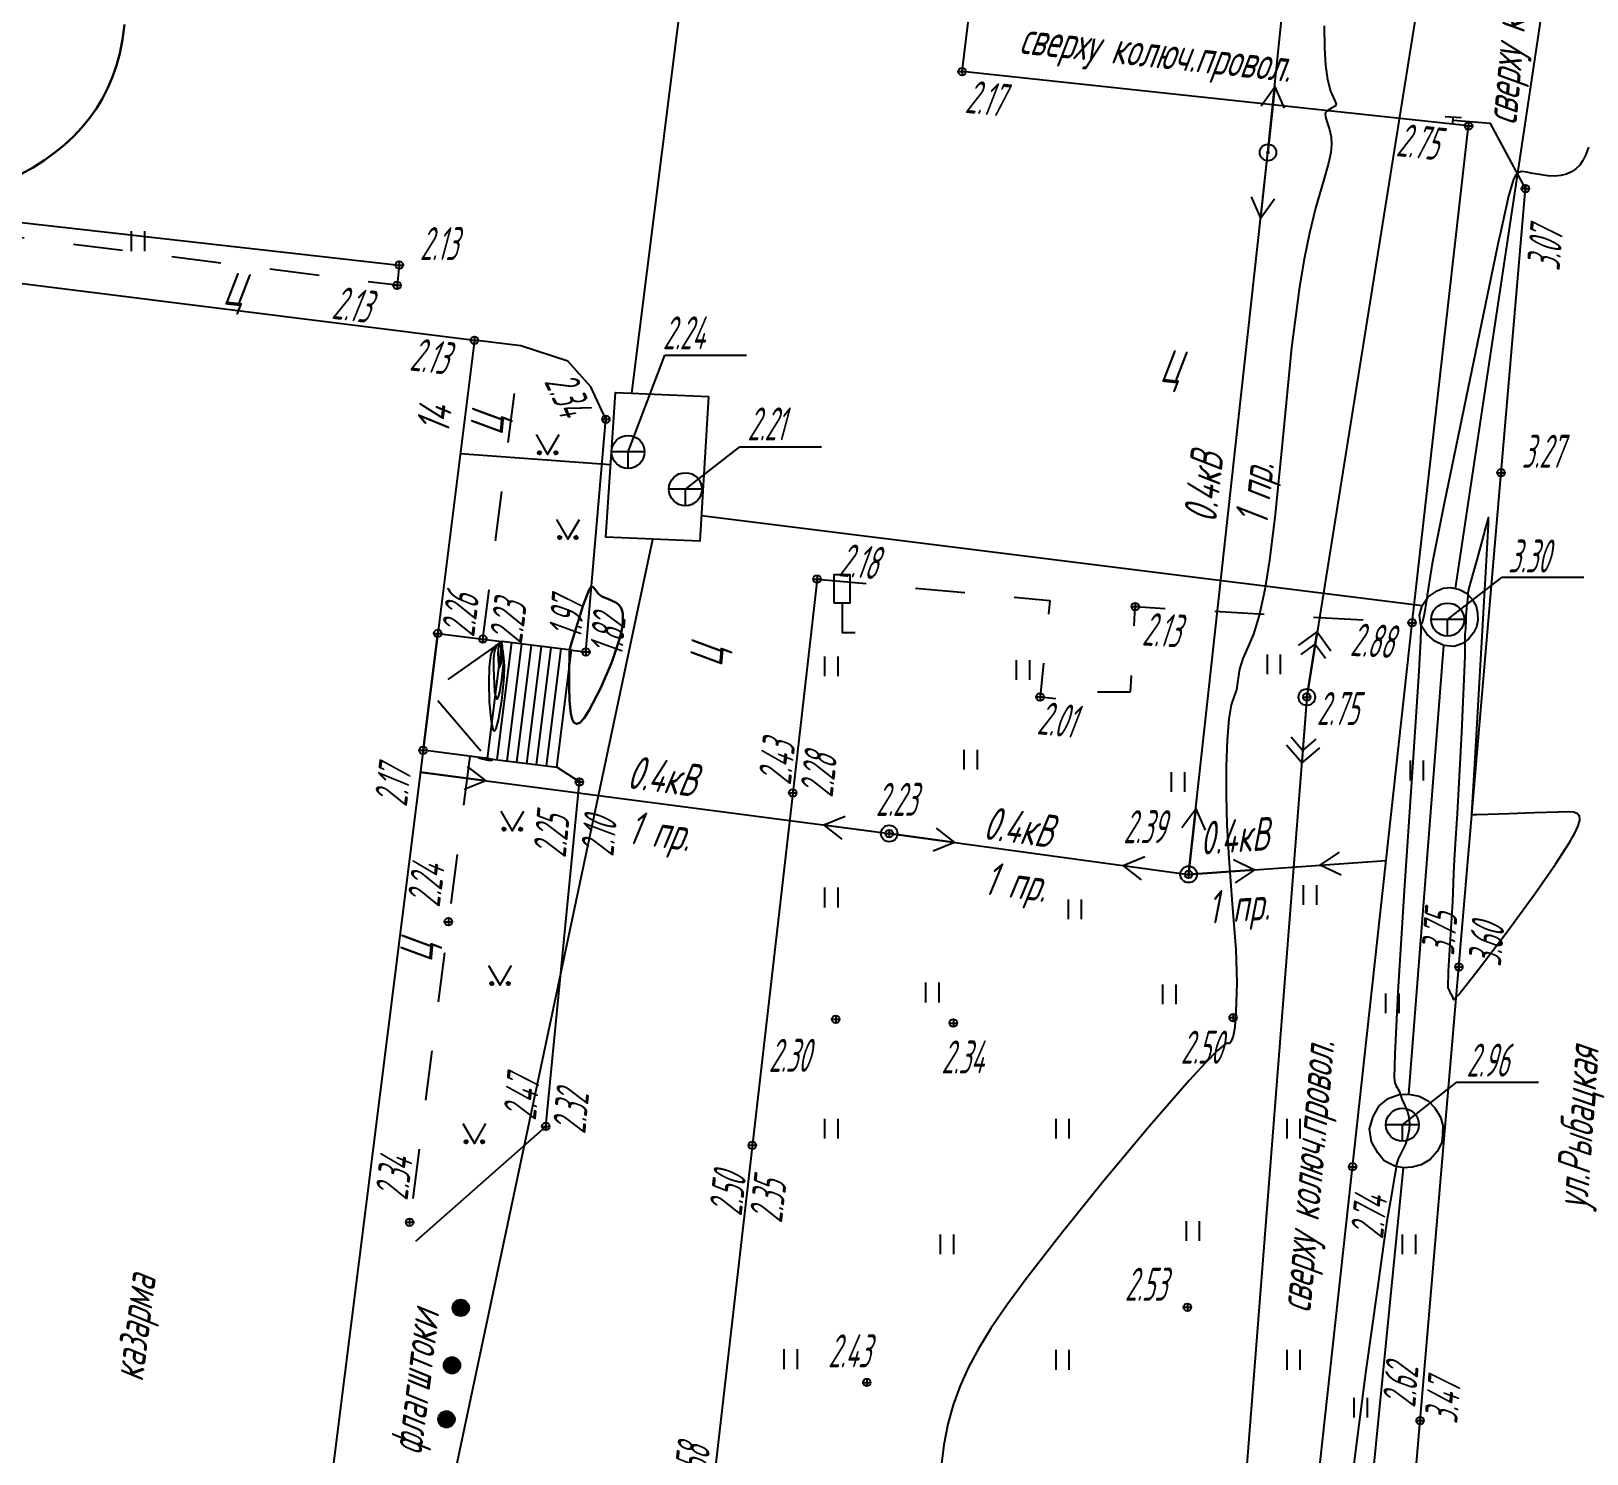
# Model space of a CAD drawing. Extents: x 1233805 to 1234355, y 654698 to 655114.
# Drawn here: x 1233911.2 to 1233958.33, y 654955.34 to 654998.42 of the extents above; entities that cross this region are included whole.
import ezdxf

# ---------------------------------------------------------------- set-up
doc = ezdxf.new("R2010")
doc.units = 0
doc.linetypes.add('ИИDash_15_15', pattern=[3, 1.5, -1.5])
doc.linetypes.add('ИИDash_20_10', pattern=[3, 2, -1])
for name, color, linetype, lineweight in [('ИИ_ГОРИЗОНТАЛИ_ОСН', 32, 'Continuous', 25), ('ИИ_ГОРИЗОНТАЛИ_УТОЛЩ', 32, 'Continuous', 30), ('ИИ_ДОРОГИ_АД', 7, 'Continuous', 25), ('ИИ_ЛЭП_ВН', 250, 'Continuous', 25), ('ИИ_ЛЭП_НН', 250, 'Continuous', 25), ('ИИ_ОГРАДЫ', 7, 'Continuous', 25), ('ИИ_ОТМЕТКИ', 7, 'Continuous', 25), ('ИИ_СООРУЖЕНИЕ', 7, 'Continuous', 25), ('ИИ_СТРОЕНИЕ', 7, 'Continuous', 25), ('ИИ_ТЕПЛОТРАССА', 5, 'Continuous', 25), ('ИИ_УГОДЬЯ', 7, 'Continuous', 25)]:
    doc.layers.add(name, color=color, linetype=linetype, lineweight=lineweight)
doc.styles.add('VNIPISIMPLEXCUR', font='simplex.shx', dxfattribs={"width": 0.8, "oblique": 15})
doc.styles.add('ГОСТ 2.304 КУРСИВ', font='cs_gost2304.shx', dxfattribs={"oblique": 15})
doc.linetypes.add('ИИ054763', pattern='A,2.5,[23,3dservice.shx,S=0.85,R=45,X=0,Y=0],5,[23,3dservice.shx,S=0.85,R=225,X=0,Y=0],2.5', length=10)
doc.linetypes.add('ИИ251225', pattern='A,2,-2,3,-0.6,["2Т",VNIPISIMPLEXCUR,S=2,R=0,X=0,Y=-1],-4.4,3,-2,8,-2,8,-2,6', length=43)

# ---------------------------------------------------------------- blocks, each defined once
blk = doc.blocks.new('ИИ05401')
at = {"color": 0, "linetype": 'Continuous', "lineweight": 25}
for points in [[(-0.4, 1.2), (-0.4, 0)], [(0.4, 1.2), (0.4, 0)]]:
    blk.add_lwpolyline(points, dxfattribs=at)
blk = doc.blocks.new('ИИ05416')
at = {"linetype": 'Continuous', "lineweight": 25}
h = blk.add_hatch(color=0, dxfattribs=at)
edge = h.paths.add_edge_path()
edge.add_arc((-0.5, 0.1), 0.1, 0, 360)
h = blk.add_hatch(color=0, dxfattribs=at)
edge = h.paths.add_edge_path()
edge.add_arc((0.5, 0.1), 0.1, 0, 360)
at = {"color": 0, "linetype": 'Continuous', "lineweight": 25}
blk.add_lwpolyline([(-0.693, 1.2), (0, 0), (0.693, 1.2)], dxfattribs=at)
for centre in [(-0.5, 0.1), (0.5, 0.1)]:
    blk.add_circle(centre, 0.1, dxfattribs=at)
blk = doc.blocks.new('ИИ051081')
at = {"linetype": 'Continuous', "lineweight": 25}
blk.add_hatch(color=0, dxfattribs=at).paths.add_polyline_path([(-0.05, 0, 1), (0.05, 0, 1)])
at = {"color": 0, "linetype": 'Continuous', "lineweight": 25}
for radius in [0.5, 0.05]:
    blk.add_circle((0, 0), radius, dxfattribs=at)
blk = doc.blocks.new('ИИ051141')
at = {"color": 0, "linetype": 'Continuous', "lineweight": 25, "flags": 128}
for points in [[(3, 1), (4, 0), (3, -1)], [(0, 0), (4, 0)], [(2.5, 0.75), (3.25, 0), (2.5, -0.75)]]:
    blk.add_lwpolyline(points, dxfattribs=at)
blk = doc.blocks.new('ИИ051178')
at = {"color": 0, "linetype": 'Continuous', "lineweight": 25, "flags": 128}
for points in [[(1, 0), (-1, 0)], [(0, -1), (0, 0)]]:
    blk.add_lwpolyline(points, dxfattribs=at)
at = {"color": 0, "linetype": 'Continuous', "lineweight": 25}
blk.add_circle((0, 0), 1, dxfattribs=at)
at = {"color": 0, "linetype": 'Continuous', "style": 'VNIPISIMPLEXCUR', "oblique": 15, "width": 0.8}
for tag, p in [('NUMBER', (1.7, -1)), ('HATCH', (1.7, -4.4)), ('HEIGHT', (1.7, -7.8)), ('TOP1', (1.7, -11.2)), ('TOP2', (1.7, -14.6)), ('TOP3', (1.7, -18)), ('TOP4', (1.7, -21.4)), ('TOP5', (1.7, -24.8)), ('BOTTOM', (1.7, -28.2))]:
    blk.add_attdef(tag, p, '', height=2, dxfattribs=at)
blk = doc.blocks.new('ИИ0510711')
at = {"linetype": 'Continuous', "lineweight": 25}
h = blk.add_hatch(color=0, dxfattribs=at)
edge = h.paths.add_edge_path()
edge.add_arc((0, 0), 0.5, 0, 360)
at = {"color": 0, "linetype": 'Continuous', "lineweight": 25}
blk.add_circle((0, 0), 0.5, dxfattribs=at)
blk = doc.blocks.new('ИИ052063')
at = {"color": 0, "linetype": 'Continuous', "lineweight": 25, "flags": 128}
blk.add_lwpolyline([(-0.5, 1.8), (-0.5, 1.8), (0.5, 1.8), (0.5, 1.8), (0.5, 3.5), (0.5, 3.5), (-0.5, 3.5), (-0.5, 3.5)], close=True, dxfattribs=at)
blk.add_lwpolyline([(0, 1.8), (0, 0), (0.8, 0)], dxfattribs=at)
blk = doc.blocks.new('ИИ051144')
at = {"color": 0, "linetype": 'Continuous', "lineweight": 25, "flags": 128}
for points in [[(4, 0), (0, 0)], [(2.775, 0.707), (4, 0), (2.775, -0.707)]]:
    blk.add_lwpolyline(points, dxfattribs=at)
blk = doc.blocks.new('PICKET')
at = {"color": 0, "linetype": 'Continuous', "lineweight": 25}
for p, q in [((-0.23, 0), (0.23, 0)), ((0, 0.23), (0, -0.23))]:
    blk.add_line(p, q, dxfattribs=at)
blk.add_circle((0, 0), 0.23, dxfattribs=at)
at = {"color": 0, "linetype": 'Continuous', "style": 'VNIPISIMPLEXCUR', "oblique": 15, "width": 0.8}
blk.add_attdef('OTMETKA', (1.25, 0.3), '', height=2, dxfattribs=at)
at = {"color": 8, "linetype": 'Continuous', "style": 'VNIPISIMPLEXCUR', "oblique": 15, "width": 0.8, "flags": 1}
blk.add_attdef('NOMER', (1.25, -2.7), '', height=2, dxfattribs=at)
blk = doc.blocks.new('*U176')
at = {"color": 0, "linetype": 'ByBlock', "lineweight": -2}
for points in [[(0, 0), (2.234, 5.857)], [(2.234, 5.857), (7.179, 5.857)]]:
    blk.add_lwpolyline(points, dxfattribs=at)
blk = doc.blocks.new('*U177')
at = {"color": 0, "linetype": 'ByBlock', "lineweight": -2}
for points in [[(0, 0), (3.308, 2.57)], [(3.308, 2.57), (8.253, 2.57)]]:
    blk.add_lwpolyline(points, dxfattribs=at)

msp = doc.modelspace()

# ---------------------------------------------------------------- linework, layer by layer
at = {"layer": 'ИИ_ГОРИЗОНТАЛИ_ОСН', "flags": 128}
for points, elevation in [([(1233950.377, 654998.582), (1233950.38, 654997.9), (1233950.413, 654997.388), (1233950.476, 654996.954), (1233950.568, 654996.602), (1233950.693, 654996.313), (1233950.735, 654996.205), (1233950.703, 654996.147), (1233950.595, 654996.084), (1233950.452, 654995.995), (1233950.417, 654995.95), (1233950.402, 654995.9), (1233950.411, 654995.819), (1233950.457, 654995.683), (1233950.537, 654995.44), (1233950.58, 654995.22), (1233950.591, 654994.988), (1233950.57, 654994.746), (1233950.5, 654994.417), (1233950.348, 654993.884), (1233950.111, 654993.056), (1233949.926, 654992.304), (1233949.762, 654991.51), (1233949.62, 654990.672), (1233949.386, 654988.843), (1233949.105, 654986.014), (1233948.886, 654983.786), (1233948.721, 654982.404), (1233948.576, 654981.508), (1233948.412, 654980.76), (1233948.23, 654980.16), (1233948.004, 654979.625), (1233947.913, 654979.423), (1233947.809, 654979.095), (1233947.746, 654978.697), (1233947.712, 654978.471), (1233947.655, 654978.316), (1233947.552, 654978.017), (1233947.482, 654977.598), (1233947.432, 654976.959), (1233947.404, 654976.151), (1233947.402, 654975.273), (1233947.427, 654974.383), (1233947.484, 654973.371), (1233947.59, 654971.996), (1233947.693, 654970.606), (1233947.724, 654969.605), (1233947.693, 654968.721), (1233947.661, 654968.267), (1233947.661, 654968.263), (1233947.661, 654968.262), (1233947.616, 654967.988), (1233947.548, 654967.819), (1233947.516, 654967.775), (1233947.49, 654967.765), (1233947.482, 654967.769), (1233947.441, 654967.775), (1233947.373, 654967.742), (1233947.141, 654967.548), (1233946.777, 654967.18), (1233946.283, 654966.642), (1233945.084, 654965.261), (1233943.688, 654963.593), (1233942.405, 654962.006), (1233941.342, 654960.636), (1233940.756, 654959.837), (1233940.289, 654959.154), (1233939.909, 654958.538), (1233939.599, 654957.961), (1233939.343, 654957.395), (1233939.138, 654956.827), (1233938.977, 654956.239), (1233938.855, 654955.615), (1233938.754, 654954.794)], 2.5), ([(1233958.376, 654994.903), (1233958.299, 654994.686), (1233958.211, 654994.506), (1233958.113, 654994.361), (1233957.999, 654994.246), (1233957.867, 654994.155), (1233957.715, 654994.089), (1233957.544, 654994.048), (1233957.358, 654994.031), (1233957.149, 654994.037), (1233956.63, 654994.122), (1233956.508, 654994.146), (1233956.356, 654994.165), (1233956.257, 654994.143), (1233956.177, 654994.071), (1233956.105, 654993.939), (1233955.952, 654993.421), (1233955.684, 654992.185), (1233955.678, 654992.158), (1233955.556, 654991.573), (1233954.004, 654984.113), (1233953.647, 654982.295), (1233953.49, 654981.341), (1233953.488, 654981.323), (1233953.403, 654980.752), (1233953.348, 654980.529), (1233953.31, 654980.449), (1233953.31, 654980.448), (1233953.299, 654980.412), (1233953.3, 654980.322), (1233953.3, 654980.32), (1233953.292, 654979.958), (1233953.228, 654978.876), (1233953.027, 654975.825), (1233952.799, 654972.394), (1233952.607, 654969.321), (1233952.509, 654967.453), (1233952.496, 654966.729), (1233952.511, 654966.574), (1233952.543, 654966.502), (1233952.547, 654966.497), (1233952.652, 654966.311), (1233952.679, 654966.214), (1233952.681, 654966.206), (1233952.736, 654966.044), (1233952.774, 654965.974), (1233952.901, 654965.698), (1233952.94, 654965.537), (1233952.962, 654965.34), (1233952.962, 654965.34), (1233952.962, 654965.34), (1233952.951, 654965.163), (1233952.897, 654964.917), (1233952.831, 654964.712), (1233952.678, 654964.39), (1233952.615, 654964.269), (1233952.556, 654964.078), (1233952.554, 654964.058), (1233952.55, 654964.014), (1233952.505, 654963.731), (1233952.381, 654963.015), (1233952.36, 654962.902), (1233952.274, 654962.386), (1233952.173, 654961.683), (1233952.047, 654960.8), (1233951.983, 654960.351), (1233951.634, 654957.867), (1233951.463, 654956.527), (1233951.193, 654954.413)], 3), ([(1233954.849, 654974.728), (1233954.936, 654976.221), (1233955.279, 654982.204), (1233955.346, 654983.477), (1233955.35, 654983.664), (1233955.347, 654983.687), (1233955.339, 654983.674), (1233955.232, 654983.282), (1233955.228, 654983.267), (1233954.998, 654982.413), (1233954.895, 654982.052), (1233954.754, 654981.547), (1233954.723, 654981.396), (1233954.722, 654981.318), (1233954.723, 654981.314), (1233954.718, 654981.217), (1233954.713, 654981.184), (1233954.686, 654980.988), (1233954.67, 654980.786), (1233954.668, 654980.757), (1233954.666, 654980.721), (1233954.663, 654980.652), (1233954.664, 654980.622), (1233954.667, 654980.556), (1233954.656, 654980.383), (1233954.65, 654980.323), (1233954.636, 654980.164), (1233954.638, 654980.018), (1233954.638, 654980.013), (1233954.631, 654979.492), (1233954.53, 654977.182), (1233954.399, 654974.722), (1233954.353, 654973.984), (1233954.314, 654973.327), (1233954.295, 654972.914), (1233954.255, 654972.056), (1233954.179, 654970.761), (1233954.132, 654969.955), (1233954.118, 654969.455), (1233954.118, 654969.455), (1233954.14, 654969.414), (1233954.15, 654969.389), (1233954.166, 654969.348), (1233954.204, 654969.273), (1233954.206, 654969.268), (1233954.247, 654969.193), (1233954.285, 654969.109), (1233954.285, 654969.109), (1233954.298, 654969.099), (1233954.325, 654969.115), (1233954.447, 654969.247), (1233955.04, 654969.996), (1233955.934, 654971.181), (1233956.75, 654972.296), (1233957.377, 654973.19), (1233957.804, 654973.849), (1233957.968, 654974.137), (1233958.071, 654974.36), (1233958.117, 654974.527), (1233958.109, 654974.646), (1233958.05, 654974.721), (1233957.938, 654974.765), (1233957.766, 654974.78), (1233957.47, 654974.774), (1233957.464, 654974.774), (1233956.74, 654974.749), (1233955.97, 654974.722), (1233955.341, 654974.701), (1233955.335, 654974.701), (1233954.992, 654974.69), (1233954.881, 654974.686), (1233954.864, 654974.685), (1233954.846, 654974.685)], 3.5)]:
    msp.add_lwpolyline(points, dxfattribs=dict(at, elevation=elevation))
for points, elevation in [([(1233925.526, 654979.454), (1233925.498, 654979.606), (1233925.455, 654979.724), (1233925.401, 654979.803), (1233925.339, 654979.835), (1233925.275, 654979.819), (1233925.215, 654979.754), (1233925.163, 654979.648), (1233925.123, 654979.504), (1233925.078, 654979.158), (1233925.063, 654978.687), (1233925.08, 654978.12), (1233925.125, 654977.594), (1233925.174, 654977.319), (1233925.201, 654977.248), (1233925.23, 654977.222), (1233925.261, 654977.241), (1233925.294, 654977.304), (1233925.365, 654977.564), (1233925.465, 654978.153), (1233925.533, 654978.851), (1233925.542, 654979.189), (1233925.526, 654979.454)], 2.5), ([(1233925.503, 654979.626), (1233925.457, 654979.8), (1233925.422, 654979.851), (1233925.382, 654979.872), (1233925.341, 654979.861), (1233925.302, 654979.82), (1233925.243, 654979.659), (1233925.214, 654979.435), (1233925.204, 654979.131), (1233925.244, 654978.426), (1233925.276, 654978.249), (1233925.312, 654978.187), (1233925.353, 654978.239), (1233925.399, 654978.407), (1233925.463, 654978.787), (1233925.508, 654979.237), (1233925.503, 654979.626)], 3), ([(1233925.48, 654979.798), (1233925.459, 654979.877), (1233925.426, 654979.909), (1233925.39, 654979.885), (1233925.363, 654979.813), (1233925.345, 654979.576), (1233925.364, 654979.258), (1233925.394, 654979.151), (1233925.433, 654979.25), (1233925.462, 654979.421), (1233925.482, 654979.623), (1233925.48, 654979.798)], 3.5), ([(1233924.748, 654976.419), (1233925.038, 654976.346), (1233925.149, 654976.343), (1233925.187, 654976.363), (1233924.985, 654976.401), (1233924.872, 654976.415), (1233924.779, 654976.424), (1233924.748, 654976.419)], 2.5), ([(1233924.843, 654976.411), (1233925.03, 654976.364), (1233925.102, 654976.362), (1233925.127, 654976.375), (1233924.996, 654976.4), (1233924.923, 654976.409), (1233924.863, 654976.414), (1233924.843, 654976.411)], 3), ([(1233924.938, 654976.403), (1233925.022, 654976.382), (1233925.066, 654976.387), (1233925.007, 654976.398), (1233924.974, 654976.402), (1233924.947, 654976.405), (1233924.938, 654976.403)], 3.5)]:
    msp.add_lwpolyline(points, close=True, dxfattribs=dict(at, elevation=elevation))
at = {"layer": 'ИИ_ГОРИЗОНТАЛИ_УТОЛЩ', "elevation": 2, "flags": 128}
msp.add_lwpolyline([(1233914.031, 654998.615), (1233913.971, 654998.161), (1233913.887, 654997.74), (1233913.79, 654997.382), (1233913.671, 654997.036), (1233913.529, 654996.703), (1233913.365, 654996.383), (1233913.179, 654996.076), (1233912.97, 654995.782), (1233912.738, 654995.501), (1233912.485, 654995.232), (1233912.213, 654994.981), (1233911.919, 654994.741), (1233911.603, 654994.512), (1233911.262, 654994.293), (1233910.518, 654993.89)], dxfattribs=at)
msp.add_lwpolyline([(1233927.502, 654978.978), (1233927.509, 654979.595), (1233927.525, 654979.718), (1233927.624, 654980.063), (1233927.629, 654980.08), (1233927.631, 654980.088), (1233927.925, 654981.036), (1233928.109, 654981.516), (1233928.154, 654981.583), (1233928.193, 654981.604), (1233928.232, 654981.584), (1233928.288, 654981.512), (1233928.389, 654981.385), (1233928.493, 654981.303), (1233928.675, 654981.226), (1233928.913, 654981.12), (1233928.992, 654981.058), (1233929.053, 654980.983), (1233929.098, 654980.892), (1233929.126, 654980.785), (1233929.131, 654980.519), (1233929.095, 654980.286), (1233929.025, 654980.003), (1233928.791, 654979.311), (1233928.454, 654978.517), (1233928.112, 654977.855), (1233927.953, 654977.616), (1233927.821, 654977.479), (1233927.724, 654977.443), (1233927.647, 654977.487), (1233927.596, 654977.587), (1233927.555, 654977.749), (1233927.513, 654978.142), (1233927.5, 654978.579), (1233927.502, 654978.978)], close=True, dxfattribs=at)
at = {"layer": 'ИИ_ДОРОГИ_АД', "flags": 128}
for points in [[(1233949.962, 654918.59), (1233951.21, 654932.155), (1233953.28, 654956.345), (1233954.452, 654970.084), (1233956.468, 654993.653), (1233955.411, 654995.627), (1233954.274, 654995.71)], [(1233905.542, 654993.231), (1233922.353, 654991.336)], [(1233927.569, 654979.675), (1233928.009, 654979.621), (1233928.612, 654986.667), (1233928.162, 654987.649), (1233927.462, 654988.425), (1233926.037, 654988.893), (1233924.633, 654989.059)], [(1233935.009, 654981.825), (1233934.275, 654975.354), (1233931.819, 654954.009), (1233930.291, 654939.488), (1233929.364, 654930.895)], [(1233922.858, 654961.784), (1233926.793, 654965.252), (1233927.811, 654975.683), (1233927.124, 654976.132)]]:
    msp.add_lwpolyline(points, dxfattribs=at)
at = {"layer": 'ИИ_ДОРОГИ_АД', "linetype": 'ИИDash_15_15', "flags": 128}
for points in [[(1233922.353, 654991.336), (1233922.289, 654990.722), (1233908.305, 654992.489), (1233906.888, 654981.59)], [(1233924.886, 654980.012), (1233926.037, 654988.893)], [(1233935.009, 654981.825), (1233942.064, 654981.182), (1233941.767, 654978.257), (1233943.244, 654978.099), (1233943.343, 654978.414), (1233944.505, 654978.414), (1233944.647, 654980.994), (1233953.034, 654980.504)], [(1233924.49, 654976.464), (1233922.668, 654962.351), (1233922.68, 654961.995), (1233922.858, 654961.784)]]:
    msp.add_lwpolyline(points, dxfattribs=at)
at = {"layer": 'ИИ_ЛЭП_ВН', "flags": 128}
msp.add_lwpolyline([(1233959.103, 655036.201), (1233949.847, 654978.253), (1233945.218, 654919.13), (1233958.083, 654861.007)], dxfattribs=at)
at = {"layer": 'ИИ_ЛЭП_НН'}
for points in [[(1233922.991, 654975.982), (1233937.196, 654974.121), (1233946.265, 654972.885), (1233948.67, 654994.745), (1233950.077, 655008.451), (1233950.235, 655010.279)], [(1233946.265, 654972.885), (1233952.247, 654973.307)]]:
    msp.add_lwpolyline(points, dxfattribs=at)
at = {"layer": 'ИИ_ОГРАДЫ', "linetype": 'ИИ054763', "flags": 128}
msp.add_lwpolyline([(1233912.187, 654898.15), (1233919.57, 654897.199), (1233943.856, 654894.854), (1233948.88, 654942.547), (1233953.034, 654980.504), (1233954.746, 654995.55), (1233954.265, 654995.602), (1233939.404, 654997.193), (1233939.634, 654999.091)], dxfattribs=at)
at = {"layer": 'ИИ_ОГРАДЫ', "flags": 128}
msp.add_lwpolyline([(1233954.033, 654995.836), (1233954.532, 654995.799)], dxfattribs=at)
at = {"layer": 'ИИ_ОГРАДЫ'}
msp.add_lwpolyline([(1233954.265, 654995.602), (1233954.282, 654995.817)], dxfattribs=at)
at = {"layer": 'ИИ_СТРОЕНИЕ'}
for points in [[(1233901.407, 654930.005), (1233902.885, 654941.771), (1233903.59, 654947.385), (1233903.886, 654949.734), (1233904.895, 654957.768), (1233905.222, 654960.375), (1233905.867, 654965.505), (1233906.413, 654969.851), (1233907.578, 654979.126), (1233907.872, 654981.466), (1233909.071, 654991.013), (1233924.633, 654989.059), (1233923.519, 654980.183), (1233923.074, 654976.642), (1233918.526, 654940.439), (1233918.079, 654936.883), (1233916.97, 654928.05), (1233910.922, 654928.81), (1233907.065, 654929.294)], [(1233925.461, 654979.939), (1233925.016, 654976.398), (1233923.074, 654976.642), (1233923.519, 654980.183)], [(1233925.461, 654979.939), (1233925.016, 654976.397), (1233927.124, 654976.132), (1233927.569, 654979.675)]]:
    msp.add_lwpolyline(points, close=True, dxfattribs=at)
at = {"layer": 'ИИ_СТРОЕНИЕ', "linetype": 'ИИDash_20_10', "flags": 128}
msp.add_lwpolyline([(1233925.461, 654979.939), (1233923.296, 654978.413), (1233925.016, 654976.398)], dxfattribs=at)
at = {"layer": 'ИИ_СТРОЕНИЕ'}
for points in [[(1233925.759, 654979.902), (1233925.314, 654976.359)], [(1233926.056, 654979.865), (1233925.611, 654976.322)], [(1233926.354, 654979.827), (1233925.909, 654976.284)], [(1233926.652, 654979.79), (1233926.207, 654976.247)], [(1233926.949, 654979.752), (1233926.504, 654976.21)], [(1233927.247, 654979.715), (1233926.802, 654976.172)]]:
    msp.add_lwpolyline(points, dxfattribs=at)
at = {"layer": 'ИИ_ТЕПЛОТРАССА', "linetype": 'ИИ251225', "flags": 128}
for points in [[(1233964.982, 655082.899), (1233962.125, 655033.414), (1233954.34, 654981.542)], [(1233929.404, 654987.457), (1233932.161, 655009.387)], [(1233928.758, 654985.288), (1233924.202, 654985.62)], [(1233931.506, 654983.75), (1233953.344, 654981.031)], [(1233913.842, 654897.31), (1233916.828, 654920.698), (1233930.034, 654983.035)], [(1233952.938, 654966.234), (1233953.999, 654979.812)], [(1233942.251, 654857.814), (1233952.777, 654963.999)]]:
    msp.add_lwpolyline(points, dxfattribs=at)
at = {"layer": 'ИИ_ТЕПЛОТРАССА', "color": 7, "flags": 128}
for points in [[(1233931.718, 654987.358), (1233931.46, 654982.974), (1233928.608, 654983.097), (1233928.907, 654987.478)], [(1233954.213, 654981.572), (1233954.467, 654981.512), (1233954.682, 654981.402), (1233954.852, 654981.219), (1233954.977, 654981.002), (1233955.022, 654980.804), (1233955.024, 654980.57), (1233954.985, 654980.385), (1233954.893, 654980.203), (1233954.741, 654980.01), (1233954.565, 654979.88), (1233954.312, 654979.79), (1233953.999, 654979.812), (1233953.725, 654979.949), (1233953.485, 654980.163), (1233953.304, 654980.43), (1233953.258, 654980.73), (1233953.344, 654981.031), (1233953.525, 654981.291), (1233953.792, 654981.472), (1233953.979, 654981.552)], [(1233952.938, 654966.234), (1233953.248, 654966.171), (1233953.524, 654966.033), (1233953.722, 654965.821), (1233953.895, 654965.538), (1233953.962, 654965.283), (1233953.955, 654965.016), (1233953.935, 654964.765), (1233953.799, 654964.493), (1233953.585, 654964.257), (1233953.309, 654964.093), (1233953.037, 654964.023), (1233952.777, 654963.999), (1233952.508, 654964.054), (1233952.186, 654964.21), (1233951.996, 654964.451), (1233951.81, 654964.791), (1233951.75, 654965.179), (1233951.858, 654965.554), (1233952.035, 654965.874), (1233952.308, 654966.096), (1233952.643, 654966.216)]]:
    msp.add_lwpolyline(points, close=True, dxfattribs=at)

# ---------------------------------------------------------------- block references
at = {"layer": 'ИИ_ДОРОГИ_АД', "xscale": 0.5, "yscale": 0.5, "zscale": 0.5}
msp.add_blockref('ИИ052063', (1233935.768, 654980.207), dxfattribs=at)
at = {"layer": 'ИИ_ЛЭП_ВН', "xscale": 0.5, "yscale": 0.5, "zscale": 0.5}
for rotation in [80.92418939379657, 265.5237417371088]:
    msp.add_blockref('ИИ051141', (1233949.847, 654978.253), dxfattribs=dict(at, rotation=rotation))
msp.add_blockref('ИИ051081', (1233949.847, 654978.253), dxfattribs=at)
at = {"layer": 'ИИ_ЛЭП_НН'}
for p, xscale, yscale, zscale, rotation in [((1233948.67, 654994.745), 0.4999999999999994, 0.4999999999999994, 0.4999999999999994, 84.13898600798458), ((1233948.67, 654994.745), 0.4999999999999994, 0.4999999999999994, 0.4999999999999994, 263.7210312499262), ((1233922.991, 654975.982), 0.4999999999999997, 0.4999999999999997, 0.4999999999999997, 352.5382632439748), ((1233937.196, 654974.121), 0.4999999999999994, 0.4999999999999994, 0.4999999999999994, 172.5382632437956), ((1233946.265, 654972.885), 0.4999999999999997, 0.4999999999999997, 0.4999999999999997, 83.72103124992624), ((1233937.196, 654974.121), 0.4999999999999994, 0.4999999999999994, 0.4999999999999994, 352.2378188429728), ((1233952.247, 654973.307), 0.4999999999999997, 0.4999999999999997, 0.4999999999999997, 184.0386327982323), ((1233946.265, 654972.885), 0.4999999999999997, 0.4999999999999997, 0.4999999999999997, 172.2378188415287), ((1233946.265, 654972.885), 0.4999999999999997, 0.4999999999999997, 0.4999999999999997, 4.038632800764919)]:
    msp.add_blockref('ИИ051144', p, dxfattribs=dict(at, xscale=xscale, yscale=yscale, zscale=zscale, rotation=rotation))
at = {"layer": 'ИИ_ЛЭП_НН', "xscale": 0.5, "yscale": 0.5, "zscale": 0.5}
for p in [(1233948.67, 654994.745), (1233937.196, 654974.121), (1233946.265, 654972.885)]:
    msp.add_blockref('ИИ051081', p, dxfattribs=at)
at = {"layer": 'ИИ_ОТМЕТКИ'}
ref = msp.add_blockref('PICKET', (1233939.404, 654997.193, 2.17), dxfattribs=dict(at, xscale=0.5, yscale=0.5, zscale=0.5))
ref.add_attrib('OTMETKA', '2.17', (1233939.473, 654995.95, 2.17), dxfattribs={"layer": '0', "color": 0, "linetype": 'Continuous', "height": 1, "rotation": 353.891, "style": 'ГОСТ 2.304 КУРСИВ', "oblique": 15, "width": 0.65})
ref = msp.add_blockref('PICKET', (1233954.746, 654995.55, 2.746), dxfattribs=dict(at, xscale=0.5, yscale=0.5, zscale=0.5))
ref.add_attrib('OTMETKA', '2.75', (1233952.531, 654994.64, 2.746), dxfattribs={"layer": '0', "color": 0, "linetype": 'Continuous', "height": 1, "rotation": 353.891, "style": 'ГОСТ 2.304 КУРСИВ', "oblique": 15, "width": 0.65})
ref = msp.add_blockref('PICKET', (1233956.468, 654993.653, 3.072), dxfattribs=dict(at, xscale=0.5, yscale=0.5, zscale=0.5))
ref.add_attrib('OTMETKA', '3.07', (1233957.502, 654991.143, 3.072), dxfattribs={"layer": '0', "color": 0, "linetype": 'Continuous', "height": 1, "rotation": 85.1111, "style": 'ГОСТ 2.304 КУРСИВ', "oblique": 15, "width": 0.65})
ref = msp.add_blockref('PICKET', (1233922.353, 654991.336, 2.128), dxfattribs=dict(at, xscale=0.5, yscale=0.5, zscale=0.5))
ref.add_attrib('OTMETKA', '2.13', (1233922.978, 654991.486, 2.128), dxfattribs={"layer": '0', "color": 0, "linetype": 'Continuous', "height": 1, "style": 'ГОСТ 2.304 КУРСИВ', "oblique": 15, "width": 0.65})
ref = msp.add_blockref('PICKET', (1233922.289, 654990.722, 2.128), dxfattribs=dict(at, xscale=0.5, yscale=0.5, zscale=0.5))
ref.add_attrib('OTMETKA', '2.13', (1233920.287, 654989.714, 2.128), dxfattribs={"layer": '0', "color": 0, "linetype": 'Continuous', "height": 1, "rotation": 352.7972, "style": 'ГОСТ 2.304 КУРСИВ', "oblique": 15, "width": 0.65})
ref = msp.add_blockref('PICKET', (1233924.633, 654989.059, 2.125), dxfattribs=dict(at, xscale=0.5, yscale=0.5, zscale=0.5))
ref.add_attrib('OTMETKA', '2.13', (1233922.644, 654988.152, 2.125), dxfattribs={"layer": '0', "color": 0, "linetype": 'Continuous', "height": 1, "rotation": 352.8403, "style": 'ГОСТ 2.304 КУРСИВ', "oblique": 15, "width": 0.65})
ref = msp.add_blockref('PICKET', (1233928.612, 654986.667, 2.344), dxfattribs=dict(at, xscale=0.5, yscale=0.5, zscale=0.5))
ref.add_attrib('OTMETKA', '2.34', (1233926.733, 654987.81, 2.344), dxfattribs={"layer": '0', "color": 0, "linetype": 'Continuous', "height": 1, "rotation": 294.6374, "style": 'ГОСТ 2.304 КУРСИВ', "oblique": 15, "width": 0.65})
ref = msp.add_blockref('PICKET', (1233955.732, 654985.048, 3.266), dxfattribs=dict(at, xscale=0.5, yscale=0.5, zscale=0.5))
ref.add_attrib('OTMETKA', '3.27', (1233956.357, 654985.198, 3.266), dxfattribs={"layer": '0', "color": 0, "linetype": 'Continuous', "height": 1, "style": 'ГОСТ 2.304 КУРСИВ', "oblique": 15, "width": 0.65})
ref = msp.add_blockref('PICKET', (1233935.009, 654981.825, 2.179), dxfattribs=dict(at, xscale=0.5, yscale=0.5, zscale=0.5))
ref.add_attrib('OTMETKA', '2.18', (1233935.645, 654981.918, 2.179), dxfattribs={"layer": '0', "color": 0, "linetype": 'Continuous', "height": 1, "rotation": 354.7912, "style": 'ГОСТ 2.304 КУРСИВ', "oblique": 15, "width": 0.65})
ref = msp.add_blockref('PICKET', (1233923.519, 654980.183, 2.264), dxfattribs=dict(at, xscale=0.5, yscale=0.5, zscale=0.5))
ref.add_attrib('OTMETKA', '2.26', (1233924.62, 654980.051, 2.264), dxfattribs={"layer": '0', "color": 0, "linetype": 'Continuous', "height": 1, "rotation": 82.8403, "style": 'ГОСТ 2.304 КУРСИВ', "oblique": 15, "width": 0.65})
ref = msp.add_blockref('PICKET', (1233924.886, 654980.012, 2.231), dxfattribs=dict(at, xscale=0.5, yscale=0.5, zscale=0.5))
ref.add_attrib('OTMETKA', '2.23', (1233926.064, 654979.837, 2.231), dxfattribs={"layer": '0', "color": 0, "linetype": 'Continuous', "height": 1, "rotation": 82.6207, "style": 'ГОСТ 2.304 КУРСИВ', "oblique": 15, "width": 0.65})
ref = msp.add_blockref('PICKET', (1233944.647, 654980.994, 2.131), dxfattribs=dict(at, xscale=0.5, yscale=0.5, zscale=0.5))
ref.add_attrib('OTMETKA', '2.13', (1233944.839, 654979.82, 2.131), dxfattribs={"layer": '0', "color": 0, "linetype": 'Continuous', "height": 1, "rotation": 356.6535, "style": 'ГОСТ 2.304 КУРСИВ', "oblique": 15, "width": 0.65})
ref = msp.add_blockref('PICKET', (1233928.009, 654979.621, 1.818), dxfattribs=dict(at, xscale=0.5, yscale=0.5, zscale=0.5))
ref.add_attrib('OTMETKA', '1.82', (1233929.116, 654979.485, 1.818), dxfattribs={"layer": '0', "color": 0, "linetype": 'Continuous', "height": 1, "rotation": 85.1096, "style": 'ГОСТ 2.304 КУРСИВ', "oblique": 15, "width": 0.65})
ref = msp.add_blockref('PICKET', (1233953.034, 654980.504, 2.881), dxfattribs=dict(at, xscale=0.5, yscale=0.5, zscale=0.5))
ref.add_attrib('OTMETKA', '2.88', (1233951.141, 654979.504, 2.881), dxfattribs={"layer": '0', "color": 0, "linetype": 'Continuous', "height": 1, "rotation": 356.6535, "style": 'ГОСТ 2.304 КУРСИВ', "oblique": 15, "width": 0.65})
ref = msp.add_blockref('PICKET', (1233941.767, 654978.257, 2.011), dxfattribs=dict(at, xscale=0.5, yscale=0.5, zscale=0.5))
ref.add_attrib('OTMETKA', '2.01', (1233941.651, 654977.136, 2.011), dxfattribs={"layer": '0', "color": 0, "linetype": 'Continuous', "height": 1, "rotation": 353.9123, "style": 'ГОСТ 2.304 КУРСИВ', "oblique": 15, "width": 0.65})
ref = msp.add_blockref('PICKET', (1233949.847, 654978.253, 2.752), dxfattribs=dict(at, xscale=0.5, yscale=0.5, zscale=0.5))
ref.add_attrib('OTMETKA', '2.75', (1233950.146, 654977.407, 2.752), dxfattribs={"layer": '0', "color": 0, "linetype": 'Continuous', "height": 1, "style": 'ГОСТ 2.304 КУРСИВ', "oblique": 15, "width": 0.65})
ref = msp.add_blockref('PICKET', (1233923.074, 654976.642, 2.174), dxfattribs=dict(at, xscale=0.5, yscale=0.5, zscale=0.5))
ref.add_attrib('OTMETKA', '2.17', (1233922.579, 654974.913, 2.174), dxfattribs={"layer": '0', "color": 0, "linetype": 'Continuous', "height": 1, "rotation": 82.8403, "style": 'ГОСТ 2.304 КУРСИВ', "oblique": 15, "width": 0.65})
ref = msp.add_blockref('PICKET', (1233934.275, 654975.354, 2.278), dxfattribs=dict(at, xscale=0.5, yscale=0.5, zscale=0.5))
ref.add_attrib('OTMETKA', '2.28', (1233935.478, 654975.195, 2.278), dxfattribs={"layer": '0', "color": 0, "linetype": 'Continuous', "height": 1, "rotation": 83.523, "style": 'ГОСТ 2.304 КУРСИВ', "oblique": 15, "width": 0.65})
ref = msp.add_blockref('PICKET', (1233927.811, 654975.683, 2.1), dxfattribs=dict(at, xscale=0.5, yscale=0.5, zscale=0.5))
ref.add_attrib('OTMETKA', '2.10', (1233928.839, 654973.406, 2.1), dxfattribs={"layer": '0', "color": 0, "linetype": 'Continuous', "height": 1, "rotation": 84.428, "style": 'ГОСТ 2.304 КУРСИВ', "oblique": 15, "width": 0.65})
ref = msp.add_blockref('PICKET', (1233937.196, 654974.121, 2.227), dxfattribs=dict(at, xscale=0.5, yscale=0.5, zscale=0.5))
ref.add_attrib('OTMETKA', '2.23', (1233936.791, 654974.658, 2.227), dxfattribs={"layer": '0', "color": 0, "linetype": 'Continuous', "height": 1, "style": 'ГОСТ 2.304 КУРСИВ', "oblique": 15, "width": 0.65})
ref = msp.add_blockref('PICKET', (1233946.265, 654972.885, 2.394), dxfattribs=dict(at, xscale=0.5, yscale=0.5, zscale=0.5))
ref.add_attrib('OTMETKA', '2.39', (1233944.288, 654973.829, 2.394), dxfattribs={"layer": '0', "color": 0, "linetype": 'Continuous', "height": 1, "style": 'ГОСТ 2.304 КУРСИВ', "oblique": 15, "width": 0.65})
ref = msp.add_blockref('PICKET', (1233923.843, 654971.45, 2.238), dxfattribs=dict(at, xscale=0.5, yscale=0.5, zscale=0.5))
ref.add_attrib('OTMETKA', '2.24', (1233923.574, 654971.868, 2.238), dxfattribs={"layer": '0', "color": 0, "linetype": 'Continuous', "height": 1, "rotation": 82.6434, "style": 'ГОСТ 2.304 КУРСИВ', "oblique": 15, "width": 0.65})
ref = msp.add_blockref('PICKET', (1233954.452, 654970.084, 3.603), dxfattribs=dict(at, xscale=0.5, yscale=0.5, zscale=0.5))
ref.add_attrib('OTMETKA', '3.60', (1233955.726, 654970.077, 3.603), dxfattribs={"layer": '0', "color": 0, "linetype": 'Continuous', "height": 1, "rotation": 85.1111, "style": 'ГОСТ 2.304 КУРСИВ', "oblique": 15, "width": 0.65})
ref = msp.add_blockref('PICKET', (1233935.576, 654968.498, 2.303), dxfattribs=dict(at, xscale=0.5, yscale=0.5, zscale=0.5))
ref.add_attrib('OTMETKA', '2.30', (1233933.544, 654966.906, 2.303), dxfattribs={"layer": '0', "color": 0, "linetype": 'Continuous', "height": 1, "style": 'ГОСТ 2.304 КУРСИВ', "oblique": 15, "width": 0.65})
ref = msp.add_blockref('PICKET', (1233939.139, 654968.385, 2.342), dxfattribs=dict(at, xscale=0.5, yscale=0.5, zscale=0.5))
ref.add_attrib('OTMETKA', '2.34', (1233938.775, 654966.857, 2.342), dxfattribs={"layer": '0', "color": 0, "linetype": 'Continuous', "height": 1, "style": 'ГОСТ 2.304 КУРСИВ', "oblique": 15, "width": 0.65})
ref = msp.add_blockref('PICKET', (1233947.615, 654968.547, 2.497), dxfattribs=dict(at, xscale=0.5, yscale=0.5, zscale=0.5))
ref.add_attrib('OTMETKA', '2.50', (1233946.024, 654967.153, 2.497), dxfattribs={"layer": '0', "color": 0, "linetype": 'Continuous', "height": 1, "style": 'ГОСТ 2.304 КУРСИВ', "oblique": 15, "width": 0.65})
ref = msp.add_blockref('PICKET', (1233926.793, 654965.252, 2.323), dxfattribs=dict(at, xscale=0.5, yscale=0.5, zscale=0.5))
ref.add_attrib('OTMETKA', '2.32', (1233927.987, 654965.007, 2.323), dxfattribs={"layer": '0', "color": 0, "linetype": 'Continuous', "height": 1, "rotation": 84.428, "style": 'ГОСТ 2.304 КУРСИВ', "oblique": 15, "width": 0.65})
ref = msp.add_blockref('PICKET', (1233933.047, 654964.681, 2.352), dxfattribs=dict(at, xscale=0.5, yscale=0.5, zscale=0.5))
ref.add_attrib('OTMETKA', '2.35', (1233933.944, 654962.307, 2.352), dxfattribs={"layer": '0', "color": 0, "linetype": 'Continuous', "height": 1, "rotation": 83.4363, "style": 'ГОСТ 2.304 КУРСИВ', "oblique": 15, "width": 0.65})
ref = msp.add_blockref('PICKET', (1233922.668, 654962.351, 2.34), dxfattribs=dict(at, xscale=0.5, yscale=0.5, zscale=0.5))
ref.add_attrib('OTMETKA', '2.34', (1233922.6, 654962.99, 2.34), dxfattribs={"layer": '0', "color": 0, "linetype": 'Continuous', "height": 1, "rotation": 82.6434, "style": 'ГОСТ 2.304 КУРСИВ', "oblique": 15, "width": 0.65})
ref = msp.add_blockref('PICKET', (1233951.231, 654964.033, 2.741), dxfattribs=dict(at, xscale=0.5, yscale=0.5, zscale=0.5))
ref.add_attrib('OTMETKA', '2.74', (1233952.151, 654961.825, 2.741), dxfattribs={"layer": '0', "color": 0, "linetype": 'Continuous', "height": 1, "rotation": 83.7536, "style": 'ГОСТ 2.304 КУРСИВ', "oblique": 15, "width": 0.65})
ref = msp.add_blockref('PICKET', (1233946.228, 654959.779, 2.527), dxfattribs=dict(at, xscale=0.5, yscale=0.5, zscale=0.5))
ref.add_attrib('OTMETKA', '2.53', (1233944.331, 654959.975, 2.527), dxfattribs={"layer": '0', "color": 0, "linetype": 'Continuous', "height": 1, "style": 'ГОСТ 2.304 КУРСИВ', "oblique": 15, "width": 0.65})
ref = msp.add_blockref('PICKET', (1233936.518, 654957.5, 2.432), dxfattribs=dict(at, xscale=0.5, yscale=0.5, zscale=0.5))
ref.add_attrib('OTMETKA', '2.43', (1233935.345, 654957.958, 2.432), dxfattribs={"layer": '0', "color": 0, "linetype": 'Continuous', "height": 1, "style": 'ГОСТ 2.304 КУРСИВ', "oblique": 15, "width": 0.65})
ref = msp.add_blockref('PICKET', (1233953.28, 654956.345, 3.469), dxfattribs=dict(at, xscale=0.5, yscale=0.5, zscale=0.5))
ref.add_attrib('OTMETKA', '3.47', (1233954.402, 654956.229, 3.469), dxfattribs={"layer": '0', "color": 0, "linetype": 'Continuous', "height": 1, "rotation": 85.1221, "style": 'ГОСТ 2.304 КУРСИВ', "oblique": 15, "width": 0.65})
at = {"layer": 'ИИ_СООРУЖЕНИЕ', "xscale": 0.5, "yscale": 0.5, "zscale": 0.5}
for p in [(1233924.218, 654959.759), (1233923.954, 654958.018), (1233923.783, 654956.385)]:
    msp.add_blockref('ИИ0510711', p, dxfattribs=at)
at = {"layer": 'ИИ_ТЕПЛОТРАССА', "color": 7}
ref = msp.add_blockref('ИИ051178', (1233929.286, 654985.678, 2.24), dxfattribs=dict(at, xscale=0.5, yscale=0.5, zscale=0.5))
ref.add_attrib('HATCH', '2.24', (1233930.336, 654988.781, 2.24), dxfattribs={"layer": '0', "color": 0, "linetype": 'Continuous', "height": 1, "rotation": 360, "style": 'ГОСТ 2.304 КУРСИВ', "oblique": 15, "width": 0.65})
at = {"layer": 'ИИ_ТЕПЛОТРАССА', "color": 7, "xscale": 0.5, "yscale": 0.5, "zscale": 0.5}
for name, p in [('*U176', (1233929.286, 654985.678, 2.238)), ('*U177', (1233931.022, 654984.549, 2.209)), ('*U177', (1233954.111, 654980.602, 48.08)), ('*U177', (1233952.741, 654965.306, 25.52))]:
    msp.add_blockref(name, p, dxfattribs=at)
at = {"layer": 'ИИ_ТЕПЛОТРАССА', "color": 7}
ref = msp.add_blockref('ИИ051178', (1233931.022, 654984.549, 2.21), dxfattribs=dict(at, xscale=0.5, yscale=0.5, zscale=0.5))
ref.add_attrib('HATCH', '2.21', (1233932.9, 654986.025, 2.21), dxfattribs={"layer": '0', "color": 0, "linetype": 'Continuous', "height": 1, "rotation": 360, "style": 'ГОСТ 2.304 КУРСИВ', "oblique": 15, "width": 0.65})
ref = msp.add_blockref('ИИ051178', (1233954.111, 654980.602, 3.3), dxfattribs=dict(at, xscale=0.5, yscale=0.5, zscale=0.5))
ref.add_attrib('HATCH', '3.30', (1233955.942, 654982.024, 48.08), dxfattribs={"layer": '0', "color": 0, "linetype": 'Continuous', "height": 1, "rotation": 360, "style": 'ГОСТ 2.304 КУРСИВ', "oblique": 15, "width": 0.65})
ref = msp.add_blockref('ИИ051178', (1233952.741, 654965.306, 2.96), dxfattribs=dict(at, xscale=0.5, yscale=0.5, zscale=0.5))
ref.add_attrib('HATCH', '2.96', (1233954.683, 654966.763, 2.96), dxfattribs={"layer": '0', "color": 0, "linetype": 'Continuous', "height": 1, "rotation": 360, "style": 'ГОСТ 2.304 КУРСИВ', "oblique": 15, "width": 0.65})
at = {"layer": 'ИИ_УГОДЬЯ', "xscale": 0.5, "yscale": 0.5, "zscale": 0.5}
for name, p in [('ИИ05401', (1233914.434, 654991.761)), ('ИИ05416', (1233926.848, 654985.6)), ('ИИ05416', (1233927.463, 654983.036)), ('ИИ05401', (1233935.439, 654978.885)), ('ИИ05401', (1233941.245, 654978.774)), ('ИИ05401', (1233948.844, 654978.945)), ('ИИ05401', (1233939.66, 654976.058)), ('ИИ05401', (1233945.939, 654975.385)), ('ИИ05401', (1233953.175, 654975.729)), ('ИИ05416', (1233925.777, 654974.2)), ('ИИ05401', (1233935.439, 654971.885)), ('ИИ05401', (1233949.935, 654971.961)), ('ИИ05401', (1233942.815, 654971.525)), ('ИИ05416', (1233925.408, 654969.531)), ('ИИ05401', (1233938.5, 654969.008)), ('ИИ05401', (1233945.677, 654968.954)), ('ИИ05401', (1233952.434, 654968.678)), ('ИИ05416', (1233924.63, 654964.739)), ('ИИ05401', (1233935.439, 654964.885)), ('ИИ05401', (1233942.439, 654964.885)), ('ИИ05401', (1233949.439, 654964.885)), ('ИИ05401', (1233946.389, 654961.787)), ('ИИ05401', (1233938.939, 654961.385)), ('ИИ05401', (1233952.939, 654961.385)), ('ИИ05401', (1233934.208, 654957.906)), ('ИИ05401', (1233942.439, 654957.885)), ('ИИ05401', (1233949.439, 654957.885)), ('ИИ05401', (1233951.473, 654956.435))]:
    msp.add_blockref(name, p, dxfattribs=at)

# ---------------------------------------------------------------- texts
at = {"layer": 'ИИ_ДОРОГИ_АД', "style": 'ГОСТ 2.304 КУРСИВ', "oblique": 15, "width": 0.8}
for s, rotation, p in [('Ц', 353.9294, (1233916.999, 654990.148)), ('Ц', 353.9294, (1233945.381, 654987.805)), ('Ц', 84.7916, (1233925.482, 654986.166)), ('Ц', 84.7916, (1233932.132, 654979.157)), ('Ц', 84.7916, (1233923.341, 654970.217)), ('ул.Рыбацкая', 85.962, (1233958.35, 654962.723))]:
    msp.add_text(s, height=1, rotation=rotation, dxfattribs=at).set_placement(p)
at = {"layer": 'ИИ_ЛЭП_НН', "style": 'ГОСТ 2.304 КУРСИВ', "oblique": 15, "width": 0.8}
for s, rotation, p in [('0.4кВ', 83.721, (1233947.097, 654983.506)), ('1 пр.', 83.721, (1233948.651, 654983.442)), ('0.4кВ', 352.5383, (1233929.222, 654975.502)), ('1 пр.', 352.5383, (1233929.255, 654973.827)), ('0.4кВ', 352.5383, (1233940.01, 654973.961)), ('0.4кВ', 4.0386, (1233946.63, 654973.477)), ('1 пр.', 352.5383, (1233940.044, 654972.286)), ('1 пр.', 4.0386, (1233946.871, 654971.384))]:
    msp.add_text(s, height=1, rotation=rotation, dxfattribs=at).set_placement(p)
at = {"layer": 'ИИ_ОГРАДЫ', "style": 'ГОСТ 2.304 КУРСИВ', "oblique": 15, "width": 0.8}
for rotation, p in [(84.9025, (1233956.195, 654995.561)), (353.9294, (1233941.12, 654997.745)), (84.9025, (1233949.955, 654959.593))]:
    msp.add_text('сверху колюч.провол.', height=1, rotation=rotation, dxfattribs=at).set_placement(p)
at = {"layer": 'ИИ_ОТМЕТКИ', "style": 'ГОСТ 2.304 КУРСИВ', "oblique": 15, "width": 0.65}
for s, rotation, p in [('1.97', 85.1096, (1233927.866, 654980.009)), ('2.43', 83.523, (1233934.211, 654975.573)), ('2.25', 84.428, (1233927.394, 654973.369)), ('3.75', 85.1111, (1233954.306, 654970.412)), ('2.47', 84.428, (1233926.489, 654965.417)), ('2.50', 83.4363, (1233932.722, 654962.518)), ('2.62', 85.1221, (1233953.128, 654956.721)), ('2.58', 83.4363, (1233931.63, 654954.253))]:
    msp.add_text(s, height=1, rotation=rotation, dxfattribs=at).set_placement(p)
at = {"layer": 'ИИ_СООРУЖЕНИЕ', "style": 'ГОСТ 2.304 КУРСИВ', "oblique": 15, "width": 0.8}
msp.add_text('флагштоки', height=1, rotation=82.8403, dxfattribs=at).set_placement((1233923.026, 654955.285))
at = {"layer": 'ИИ_СТРОЕНИЕ', "style": 'ГОСТ 2.304 КУРСИВ', "oblique": 15, "width": 0.8}
for s, p in [('14', (1233923.852, 654986.213)), ('казарма', (1233914.584, 654957.502))]:
    msp.add_text(s, height=1, rotation=82.8403, dxfattribs=at).set_placement(p)

doc.saveas('drawing.dxf')
